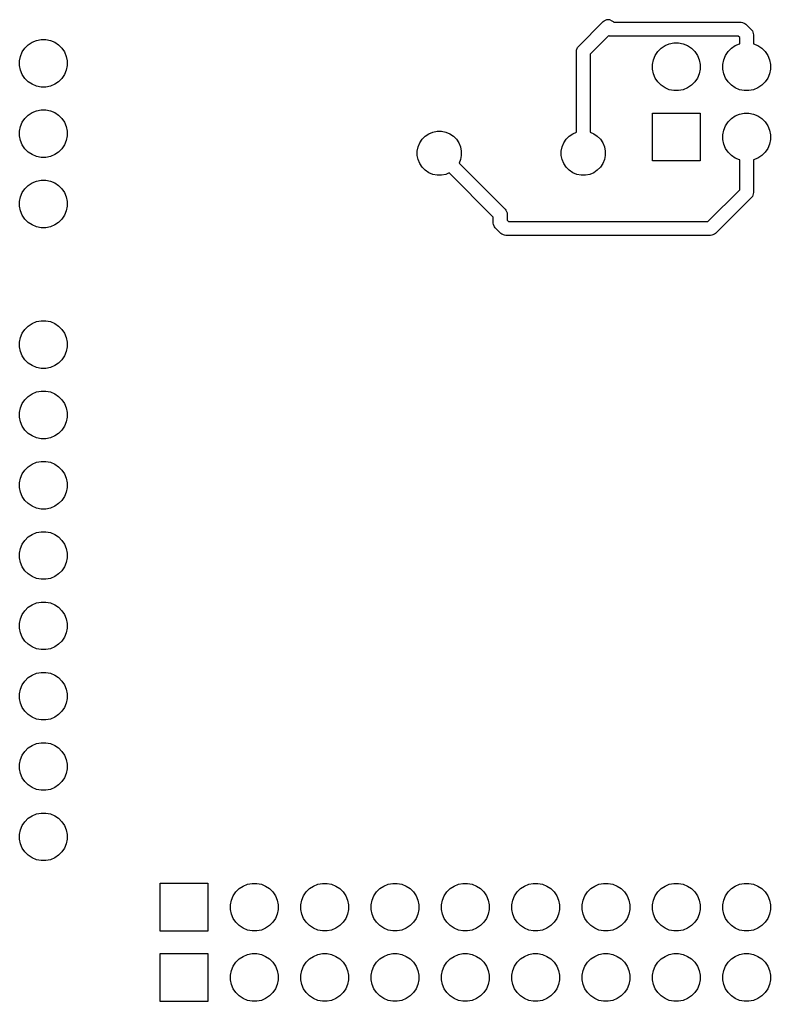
# Model space of a CAD drawing. Header units: inches. Extents: x 6.5 to 8.47, y -5.35 to -1.59.
# Drawn here: x 6.498 to 7.565, y -5.351 to -3.955 of the extents above; entities that cross this region are included whole.
import ezdxf

# ---------------------------------------------------------------- set-up
doc = ezdxf.new("R2010")
doc.units = ezdxf.units.IN
doc.header["$MEASUREMENT"] = 0
doc.layers.add('B.Cu', color=153, linetype='CONTINUOUS', true_color=0x4d7fc4)

msp = doc.modelspace()

# ---------------------------------------------------------------- linework, layer by layer
at = {"layer": 'B.Cu', "linetype": 'CONTINUOUS'}
for p, q in [((7.2923, -3.993), (7.3277, -3.9576)), ((7.3277, -3.9576), (7.3292, -3.9564)), ((7.3292, -3.9564), (7.3327, -3.9549)), ((7.3327, -3.9549), (7.3366, -3.9549)), ((7.3366, -3.9549), (7.3401, -3.9564)), ((7.3401, -3.9564), (7.3416, -3.9576)), ((7.3416, -3.9576), (7.3427, -3.9587)), ((7.3427, -3.9587), (7.5236, -3.9587)), ((7.5236, -3.9587), (7.5255, -3.9589)), ((7.5255, -3.9589), (7.5291, -3.9603)), ((7.5291, -3.9603), (7.5291, -3.9603)), ((7.5291, -3.9603), (7.5306, -3.9615)), ((7.5306, -3.9615), (7.5385, -3.9694)), ((7.3355, -3.9777), (7.3091, -4.0041)), ((7.3367, -3.9782), (7.3355, -3.9777)), ((7.3386, -3.9783), (7.3367, -3.9782)), ((7.5195, -3.9783), (7.3386, -3.9783)), ((7.5217, -3.9805), (7.5195, -3.9783)), ((7.5385, -3.9694), (7.5397, -3.9709)), ((7.5397, -3.9709), (7.5411, -3.9745)), ((7.5411, -3.9745), (7.5411, -3.9745)), ((7.5411, -3.9745), (7.5413, -3.9764)), ((7.5413, -3.9764), (7.5413, -3.9894)), ((6.5052, -3.9954), (6.5099, -3.9906)), ((6.5099, -3.9906), (6.5155, -3.9869)), ((6.5155, -3.9869), (6.5216, -3.9844)), ((6.5216, -3.9844), (6.5282, -3.9831)), ((6.5282, -3.9831), (6.5348, -3.9831)), ((6.5348, -3.9831), (6.5414, -3.9844)), ((6.5414, -3.9844), (6.5475, -3.9869)), ((6.5475, -3.9869), (6.5531, -3.9906)), ((6.5531, -3.9906), (6.5578, -3.9954)), ((7.4099, -3.9956), (7.4155, -3.9919)), ((7.4155, -3.9919), (7.4216, -3.9894)), ((7.4216, -3.9894), (7.4282, -3.9881)), ((7.4282, -3.9881), (7.4348, -3.9881)), ((7.4348, -3.9881), (7.4414, -3.9894)), ((7.4414, -3.9894), (7.4475, -3.9919)), ((7.4475, -3.9919), (7.4531, -3.9956)), ((7.5099, -3.9956), (7.5155, -3.9919)), ((7.5155, -3.9919), (7.5216, -3.9894)), ((7.5216, -3.9894), (7.5217, -3.9894)), ((7.5217, -3.9894), (7.5217, -3.9805)), ((7.5413, -3.9894), (7.5414, -3.9894)), ((7.5414, -3.9894), (7.5475, -3.9919)), ((7.5475, -3.9919), (7.5531, -3.9956)), ((6.499, -4.0071), (6.5015, -4.0009)), ((6.5015, -4.0009), (6.5052, -3.9954)), ((6.5578, -3.9954), (6.5615, -4.0009)), ((6.5615, -4.0009), (6.564, -4.0071)), ((7.2894, -4), (7.2896, -3.9981)), ((7.2894, -4.115), (7.2894, -4)), ((7.2896, -3.9981), (7.291, -3.9945)), ((7.291, -3.9945), (7.2923, -3.993)), ((7.291, -3.9945), (7.291, -3.9945)), ((7.3091, -4.0041), (7.3091, -4.115)), ((7.399, -4.0121), (7.4015, -4.0059)), ((7.4015, -4.0059), (7.4052, -4.0004)), ((7.4052, -4.0004), (7.4099, -3.9956)), ((7.4531, -3.9956), (7.4578, -4.0004)), ((7.4578, -4.0004), (7.4615, -4.0059)), ((7.4615, -4.0059), (7.464, -4.0121)), ((7.499, -4.0121), (7.5015, -4.0059)), ((7.5015, -4.0059), (7.5052, -4.0004)), ((7.5052, -4.0004), (7.5099, -3.9956)), ((7.5531, -3.9956), (7.5578, -4.0004)), ((7.5578, -4.0004), (7.5615, -4.0059)), ((7.5615, -4.0059), (7.564, -4.0121)), ((6.4977, -4.0136), (6.499, -4.0071)), ((6.4977, -4.0203), (6.4977, -4.0136)), ((6.499, -4.0268), (6.4977, -4.0203)), ((6.564, -4.0071), (6.5653, -4.0136)), ((6.5653, -4.0203), (6.564, -4.0268)), ((6.5653, -4.0136), (6.5653, -4.0203)), ((7.3977, -4.0186), (7.399, -4.0121)), ((7.3977, -4.0253), (7.3977, -4.0186)), ((7.464, -4.0121), (7.4653, -4.0186)), ((7.4653, -4.0186), (7.4653, -4.0253)), ((7.4977, -4.0186), (7.499, -4.0121)), ((7.4977, -4.0253), (7.4977, -4.0186)), ((7.564, -4.0121), (7.5653, -4.0186)), ((7.5653, -4.0186), (7.5653, -4.0253)), ((6.5015, -4.033), (6.499, -4.0268)), ((6.5052, -4.0385), (6.5015, -4.033)), ((6.5615, -4.033), (6.5578, -4.0385)), ((6.564, -4.0268), (6.5615, -4.033)), ((7.399, -4.0318), (7.3977, -4.0253)), ((7.4015, -4.038), (7.399, -4.0318)), ((7.464, -4.0318), (7.4615, -4.038)), ((7.4653, -4.0253), (7.464, -4.0318)), ((7.499, -4.0318), (7.4977, -4.0253)), ((7.5015, -4.038), (7.499, -4.0318)), ((7.564, -4.0318), (7.5615, -4.038)), ((7.5653, -4.0253), (7.564, -4.0318)), ((6.5099, -4.0432), (6.5052, -4.0385)), ((6.5155, -4.0469), (6.5099, -4.0432)), ((6.5216, -4.0495), (6.5155, -4.0469)), ((6.5475, -4.0469), (6.5414, -4.0495)), ((6.5531, -4.0432), (6.5475, -4.0469)), ((6.5578, -4.0385), (6.5531, -4.0432)), ((7.4052, -4.0435), (7.4015, -4.038)), ((7.4099, -4.0482), (7.4052, -4.0435)), ((7.4155, -4.0519), (7.4099, -4.0482)), ((7.4531, -4.0482), (7.4475, -4.0519)), ((7.4578, -4.0435), (7.4531, -4.0482)), ((7.4615, -4.038), (7.4578, -4.0435)), ((7.5052, -4.0435), (7.5015, -4.038)), ((7.5099, -4.0482), (7.5052, -4.0435)), ((7.5155, -4.0519), (7.5099, -4.0482)), ((7.5531, -4.0482), (7.5475, -4.0519)), ((7.5578, -4.0435), (7.5531, -4.0482)), ((7.5615, -4.038), (7.5578, -4.0435)), ((6.5282, -4.0508), (6.5216, -4.0495)), ((6.5348, -4.0508), (6.5282, -4.0508)), ((6.5414, -4.0495), (6.5348, -4.0508)), ((7.4216, -4.0545), (7.4155, -4.0519)), ((7.4282, -4.0558), (7.4216, -4.0545)), ((7.4348, -4.0558), (7.4282, -4.0558)), ((7.4414, -4.0545), (7.4348, -4.0558)), ((7.4475, -4.0519), (7.4414, -4.0545)), ((7.5216, -4.0545), (7.5155, -4.0519)), ((7.5282, -4.0558), (7.5216, -4.0545)), ((7.5348, -4.0558), (7.5282, -4.0558)), ((7.5414, -4.0545), (7.5348, -4.0558)), ((7.5475, -4.0519), (7.5414, -4.0545)), ((6.5099, -4.0906), (6.5155, -4.0869)), ((6.5155, -4.0869), (6.5216, -4.0844)), ((6.5216, -4.0844), (6.5282, -4.0831)), ((6.5282, -4.0831), (6.5348, -4.0831)), ((6.5348, -4.0831), (6.5414, -4.0844)), ((6.5414, -4.0844), (6.5475, -4.0869)), ((6.5475, -4.0869), (6.5531, -4.0906)), ((7.3975, -4.1559), (7.3975, -4.0879)), ((7.3975, -4.0879), (7.4655, -4.0879)), ((7.4655, -4.0879), (7.4655, -4.1559)), ((7.5155, -4.0919), (7.5216, -4.0894)), ((7.5216, -4.0894), (7.5282, -4.0881)), ((7.5282, -4.0881), (7.5348, -4.0881)), ((7.5348, -4.0881), (7.5414, -4.0894)), ((7.5414, -4.0894), (7.5475, -4.0919)), ((6.499, -4.1071), (6.5015, -4.1009)), ((6.5015, -4.1009), (6.5052, -4.0954)), ((6.5052, -4.0954), (6.5099, -4.0906)), ((6.5531, -4.0906), (6.5578, -4.0954)), ((6.5578, -4.0954), (6.5615, -4.1009)), ((6.5615, -4.1009), (6.564, -4.1071)), ((7.5015, -4.1059), (7.5052, -4.1004)), ((7.5052, -4.1004), (7.5099, -4.0956)), ((7.5099, -4.0956), (7.5155, -4.0919)), ((7.5475, -4.0919), (7.5531, -4.0956)), ((7.5531, -4.0956), (7.5578, -4.1004)), ((7.5578, -4.1004), (7.5615, -4.1059)), ((6.4977, -4.1136), (6.499, -4.1071)), ((6.4977, -4.1203), (6.4977, -4.1136)), ((6.564, -4.1071), (6.5653, -4.1136)), ((6.5653, -4.1136), (6.5653, -4.1203)), ((7.0745, -4.1205), (7.0796, -4.1171)), ((7.0796, -4.1171), (7.0853, -4.1147)), ((7.0853, -4.1147), (7.0914, -4.1135)), ((7.0914, -4.1135), (7.0976, -4.1135)), ((7.0976, -4.1135), (7.1036, -4.1147)), ((7.1036, -4.1147), (7.1093, -4.1171)), ((7.1093, -4.1171), (7.1145, -4.1205)), ((7.2792, -4.1205), (7.2844, -4.1171)), ((7.2844, -4.1171), (7.2894, -4.115)), ((7.3091, -4.115), (7.3141, -4.1171)), ((7.3141, -4.1171), (7.3192, -4.1205)), ((7.4977, -4.1186), (7.499, -4.1121)), ((7.499, -4.1121), (7.5015, -4.1059)), ((7.5615, -4.1059), (7.564, -4.1121)), ((7.564, -4.1121), (7.5653, -4.1186)), ((6.499, -4.1268), (6.4977, -4.1203)), ((6.5015, -4.133), (6.499, -4.1268)), ((6.564, -4.1268), (6.5615, -4.133)), ((6.5653, -4.1203), (6.564, -4.1268)), ((7.0643, -4.1357), (7.0667, -4.13)), ((7.0667, -4.13), (7.0701, -4.1249)), ((7.0701, -4.1249), (7.0745, -4.1205)), ((7.1145, -4.1205), (7.1188, -4.1249)), ((7.1188, -4.1249), (7.1223, -4.13)), ((7.1223, -4.13), (7.1246, -4.1357)), ((7.2691, -4.1357), (7.2714, -4.13)), ((7.2714, -4.13), (7.2749, -4.1249)), ((7.2749, -4.1249), (7.2792, -4.1205)), ((7.3192, -4.1205), (7.3236, -4.1249)), ((7.3236, -4.1249), (7.327, -4.13)), ((7.327, -4.13), (7.3294, -4.1357)), ((7.4977, -4.1253), (7.4977, -4.1186)), ((7.499, -4.1318), (7.4977, -4.1253)), ((7.5015, -4.138), (7.499, -4.1318)), ((7.564, -4.1318), (7.5615, -4.138)), ((7.5653, -4.1253), (7.564, -4.1318)), ((7.5653, -4.1186), (7.5653, -4.1253)), ((6.5052, -4.1385), (6.5015, -4.133)), ((6.5099, -4.1432), (6.5052, -4.1385)), ((6.5155, -4.1469), (6.5099, -4.1432)), ((6.5531, -4.1432), (6.5475, -4.1469)), ((6.5578, -4.1385), (6.5531, -4.1432)), ((6.5615, -4.133), (6.5578, -4.1385)), ((7.0631, -4.1418), (7.0643, -4.1357)), ((7.0631, -4.148), (7.0631, -4.1418)), ((7.1246, -4.1357), (7.1258, -4.1418)), ((7.1258, -4.1418), (7.1258, -4.148)), ((7.2679, -4.1418), (7.2691, -4.1357)), ((7.2679, -4.148), (7.2679, -4.1418)), ((7.3294, -4.1357), (7.3306, -4.1418)), ((7.3306, -4.1418), (7.3306, -4.148)), ((7.5052, -4.1435), (7.5015, -4.138)), ((7.5099, -4.1482), (7.5052, -4.1435)), ((7.5578, -4.1435), (7.5531, -4.1482)), ((7.5615, -4.138), (7.5578, -4.1435)), ((6.5216, -4.1495), (6.5155, -4.1469)), ((6.5282, -4.1508), (6.5216, -4.1495)), ((6.5348, -4.1508), (6.5282, -4.1508)), ((6.5414, -4.1495), (6.5348, -4.1508)), ((6.5475, -4.1469), (6.5414, -4.1495)), ((7.0643, -4.154), (7.0631, -4.148)), ((7.0667, -4.1597), (7.0643, -4.154)), ((7.0701, -4.1649), (7.0667, -4.1597)), ((7.1246, -4.154), (7.1226, -4.159)), ((7.1226, -4.159), (7.1881, -4.2245)), ((7.1258, -4.148), (7.1246, -4.154)), ((7.2691, -4.154), (7.2679, -4.148)), ((7.2714, -4.1597), (7.2691, -4.154)), ((7.2749, -4.1649), (7.2714, -4.1597)), ((7.327, -4.1597), (7.3236, -4.1649)), ((7.3294, -4.154), (7.327, -4.1597)), ((7.3306, -4.148), (7.3294, -4.154)), ((7.4655, -4.1559), (7.3975, -4.1559)), ((7.5155, -4.1519), (7.5099, -4.1482)), ((7.5216, -4.1545), (7.5155, -4.1519)), ((7.5217, -4.1545), (7.5216, -4.1545)), ((7.5217, -4.1967), (7.5217, -4.1545)), ((7.5414, -4.1545), (7.5413, -4.1545)), ((7.5413, -4.1545), (7.5413, -4.2008)), ((7.5475, -4.1519), (7.5414, -4.1545)), ((7.5531, -4.1482), (7.5475, -4.1519)), ((7.0745, -4.1692), (7.0701, -4.1649)), ((7.0796, -4.1727), (7.0745, -4.1692)), ((7.0853, -4.175), (7.0796, -4.1727)), ((7.1086, -4.1729), (7.1036, -4.175)), ((7.1713, -4.2356), (7.1086, -4.1729)), ((7.2792, -4.1692), (7.2749, -4.1649)), ((7.2844, -4.1727), (7.2792, -4.1692)), ((7.2901, -4.175), (7.2844, -4.1727)), ((7.3141, -4.1727), (7.3084, -4.175)), ((7.3192, -4.1692), (7.3141, -4.1727)), ((7.3236, -4.1649), (7.3192, -4.1692)), ((6.5099, -4.1906), (6.5155, -4.1869)), ((6.5155, -4.1869), (6.5216, -4.1844)), ((6.5216, -4.1844), (6.5282, -4.1831)), ((6.5282, -4.1831), (6.5348, -4.1831)), ((6.5348, -4.1831), (6.5414, -4.1844)), ((6.5414, -4.1844), (6.5475, -4.1869)), ((6.5475, -4.1869), (6.5531, -4.1906)), ((7.0914, -4.1762), (7.0853, -4.175)), ((7.0976, -4.1762), (7.0914, -4.1762)), ((7.1036, -4.175), (7.0976, -4.1762)), ((7.2961, -4.1762), (7.2901, -4.175)), ((7.3023, -4.1762), (7.2961, -4.1762)), ((7.3084, -4.175), (7.3023, -4.1762)), ((6.499, -4.2071), (6.5015, -4.2009)), ((6.5015, -4.2009), (6.5052, -4.1954)), ((6.5052, -4.1954), (6.5099, -4.1906)), ((6.5531, -4.1906), (6.5578, -4.1954)), ((6.5578, -4.1954), (6.5615, -4.2009)), ((6.5615, -4.2009), (6.564, -4.2071)), ((7.4762, -4.2421), (7.5217, -4.1967)), ((7.5413, -4.2008), (7.5411, -4.2027)), ((6.4977, -4.2136), (6.499, -4.2071)), ((6.4977, -4.2203), (6.4977, -4.2136)), ((6.564, -4.2071), (6.5653, -4.2136)), ((6.5653, -4.2136), (6.5653, -4.2203)), ((7.5385, -4.2077), (7.4873, -4.2589)), ((7.5397, -4.2063), (7.5385, -4.2077)), ((7.5411, -4.2027), (7.5397, -4.2063)), ((7.5411, -4.2027), (7.5411, -4.2027)), ((6.499, -4.2268), (6.4977, -4.2203)), ((6.5015, -4.233), (6.499, -4.2268)), ((6.564, -4.2268), (6.5615, -4.233)), ((6.5653, -4.2203), (6.564, -4.2268)), ((7.1881, -4.2245), (7.1893, -4.226)), ((7.1893, -4.226), (7.1896, -4.2268)), ((7.1896, -4.2268), (7.1908, -4.2296)), ((7.1908, -4.2296), (7.1909, -4.2315)), ((6.5052, -4.2385), (6.5015, -4.233)), ((6.5099, -4.2432), (6.5052, -4.2385)), ((6.5155, -4.2469), (6.5099, -4.2432)), ((6.5531, -4.2432), (6.5475, -4.2469)), ((6.5578, -4.2385), (6.5531, -4.2432)), ((6.5615, -4.233), (6.5578, -4.2385)), ((7.1713, -4.2441), (7.1713, -4.2356)), ((7.1909, -4.2315), (7.1909, -4.24)), ((7.1909, -4.24), (7.1931, -4.2421)), ((7.1931, -4.2421), (7.4762, -4.2421)), ((6.5216, -4.2495), (6.5155, -4.2469)), ((6.5282, -4.2508), (6.5216, -4.2495)), ((6.5348, -4.2508), (6.5282, -4.2508)), ((6.5414, -4.2495), (6.5348, -4.2508)), ((6.5475, -4.2469), (6.5414, -4.2495)), ((7.1714, -4.246), (7.1713, -4.2441)), ((7.1729, -4.2496), (7.1714, -4.246)), ((7.1741, -4.2511), (7.1729, -4.2496)), ((7.1729, -4.2496), (7.1729, -4.2496)), ((7.182, -4.2589), (7.1741, -4.2511)), ((7.1835, -4.2602), (7.182, -4.2589)), ((7.1871, -4.2616), (7.1835, -4.2602)), ((7.189, -4.2618), (7.1871, -4.2616)), ((7.1871, -4.2616), (7.1871, -4.2616)), ((7.4803, -4.2618), (7.189, -4.2618)), ((7.4822, -4.2616), (7.4803, -4.2618)), ((7.4858, -4.2602), (7.4822, -4.2616)), ((7.4873, -4.2589), (7.4858, -4.2602)), ((7.4858, -4.2602), (7.4858, -4.2602)), ((6.5216, -4.3844), (6.5282, -4.3831)), ((6.5282, -4.3831), (6.5348, -4.3831)), ((6.5348, -4.3831), (6.5414, -4.3844)), ((6.5015, -4.4009), (6.5052, -4.3954)), ((6.5052, -4.3954), (6.5099, -4.3906)), ((6.5099, -4.3906), (6.5155, -4.3869)), ((6.5155, -4.3869), (6.5216, -4.3844)), ((6.5414, -4.3844), (6.5475, -4.3869)), ((6.5475, -4.3869), (6.5531, -4.3906)), ((6.5531, -4.3906), (6.5578, -4.3954)), ((6.5578, -4.3954), (6.5615, -4.4009)), ((6.4977, -4.4136), (6.499, -4.4071)), ((6.499, -4.4071), (6.5015, -4.4009)), ((6.5615, -4.4009), (6.564, -4.4071)), ((6.564, -4.4071), (6.5653, -4.4136)), ((6.4977, -4.4203), (6.4977, -4.4136)), ((6.499, -4.4268), (6.4977, -4.4203)), ((6.5653, -4.4203), (6.564, -4.4268)), ((6.5653, -4.4136), (6.5653, -4.4203)), ((6.5015, -4.433), (6.499, -4.4268)), ((6.5052, -4.4385), (6.5015, -4.433)), ((6.5099, -4.4432), (6.5052, -4.4385)), ((6.5578, -4.4385), (6.5531, -4.4432)), ((6.5615, -4.433), (6.5578, -4.4385)), ((6.564, -4.4268), (6.5615, -4.433)), ((6.5155, -4.4469), (6.5099, -4.4432)), ((6.5216, -4.4495), (6.5155, -4.4469)), ((6.5282, -4.4508), (6.5216, -4.4495)), ((6.5348, -4.4508), (6.5282, -4.4508)), ((6.5414, -4.4495), (6.5348, -4.4508)), ((6.5475, -4.4469), (6.5414, -4.4495)), ((6.5531, -4.4432), (6.5475, -4.4469)), ((6.5052, -4.4954), (6.5099, -4.4906)), ((6.5099, -4.4906), (6.5155, -4.4869)), ((6.5155, -4.4869), (6.5216, -4.4844)), ((6.5216, -4.4844), (6.5282, -4.4831)), ((6.5282, -4.4831), (6.5348, -4.4831)), ((6.5348, -4.4831), (6.5414, -4.4844)), ((6.5414, -4.4844), (6.5475, -4.4869)), ((6.5475, -4.4869), (6.5531, -4.4906)), ((6.5531, -4.4906), (6.5578, -4.4954)), ((6.4977, -4.5136), (6.499, -4.5071)), ((6.499, -4.5071), (6.5015, -4.5009)), ((6.5015, -4.5009), (6.5052, -4.4954)), ((6.5578, -4.4954), (6.5615, -4.5009)), ((6.5615, -4.5009), (6.564, -4.5071)), ((6.564, -4.5071), (6.5653, -4.5136)), ((6.4977, -4.5203), (6.4977, -4.5136)), ((6.499, -4.5268), (6.4977, -4.5203)), ((6.5653, -4.5203), (6.564, -4.5268)), ((6.5653, -4.5136), (6.5653, -4.5203)), ((6.5015, -4.533), (6.499, -4.5268)), ((6.5052, -4.5385), (6.5015, -4.533)), ((6.5615, -4.533), (6.5578, -4.5385)), ((6.564, -4.5268), (6.5615, -4.533)), ((6.5099, -4.5432), (6.5052, -4.5385)), ((6.5155, -4.5469), (6.5099, -4.5432)), ((6.5216, -4.5495), (6.5155, -4.5469)), ((6.5282, -4.5508), (6.5216, -4.5495)), ((6.5348, -4.5508), (6.5282, -4.5508)), ((6.5414, -4.5495), (6.5348, -4.5508)), ((6.5475, -4.5469), (6.5414, -4.5495)), ((6.5531, -4.5432), (6.5475, -4.5469)), ((6.5578, -4.5385), (6.5531, -4.5432)), ((6.5052, -4.5954), (6.5099, -4.5906)), ((6.5099, -4.5906), (6.5155, -4.5869)), ((6.5155, -4.5869), (6.5216, -4.5844)), ((6.5216, -4.5844), (6.5282, -4.5831)), ((6.5282, -4.5831), (6.5348, -4.5831)), ((6.5348, -4.5831), (6.5414, -4.5844)), ((6.5414, -4.5844), (6.5475, -4.5869)), ((6.5475, -4.5869), (6.5531, -4.5906)), ((6.5531, -4.5906), (6.5578, -4.5954)), ((6.499, -4.6071), (6.5015, -4.6009)), ((6.5015, -4.6009), (6.5052, -4.5954)), ((6.5578, -4.5954), (6.5615, -4.6009)), ((6.5615, -4.6009), (6.564, -4.6071)), ((6.4977, -4.6136), (6.499, -4.6071)), ((6.4977, -4.6203), (6.4977, -4.6136)), ((6.499, -4.6268), (6.4977, -4.6203)), ((6.564, -4.6071), (6.5653, -4.6136)), ((6.5653, -4.6203), (6.564, -4.6268)), ((6.5653, -4.6136), (6.5653, -4.6203)), ((6.5015, -4.633), (6.499, -4.6268)), ((6.5052, -4.6385), (6.5015, -4.633)), ((6.5615, -4.633), (6.5578, -4.6385)), ((6.564, -4.6268), (6.5615, -4.633)), ((6.5099, -4.6432), (6.5052, -4.6385)), ((6.5155, -4.6469), (6.5099, -4.6432)), ((6.5216, -4.6495), (6.5155, -4.6469)), ((6.5475, -4.6469), (6.5414, -4.6495)), ((6.5531, -4.6432), (6.5475, -4.6469)), ((6.5578, -4.6385), (6.5531, -4.6432)), ((6.5282, -4.6508), (6.5216, -4.6495)), ((6.5348, -4.6508), (6.5282, -4.6508)), ((6.5414, -4.6495), (6.5348, -4.6508)), ((6.5099, -4.6906), (6.5155, -4.6869)), ((6.5155, -4.6869), (6.5216, -4.6844)), ((6.5216, -4.6844), (6.5282, -4.6831)), ((6.5282, -4.6831), (6.5348, -4.6831)), ((6.5348, -4.6831), (6.5414, -4.6844)), ((6.5414, -4.6844), (6.5475, -4.6869)), ((6.5475, -4.6869), (6.5531, -4.6906)), ((6.499, -4.7071), (6.5015, -4.7009)), ((6.5015, -4.7009), (6.5052, -4.6954)), ((6.5052, -4.6954), (6.5099, -4.6906)), ((6.5531, -4.6906), (6.5578, -4.6954)), ((6.5578, -4.6954), (6.5615, -4.7009)), ((6.5615, -4.7009), (6.564, -4.7071)), ((6.4977, -4.7136), (6.499, -4.7071)), ((6.4977, -4.7203), (6.4977, -4.7136)), ((6.564, -4.7071), (6.5653, -4.7136)), ((6.5653, -4.7136), (6.5653, -4.7203)), ((6.499, -4.7268), (6.4977, -4.7203)), ((6.5015, -4.733), (6.499, -4.7268)), ((6.564, -4.7268), (6.5615, -4.733)), ((6.5653, -4.7203), (6.564, -4.7268)), ((6.5052, -4.7385), (6.5015, -4.733)), ((6.5099, -4.7432), (6.5052, -4.7385)), ((6.5155, -4.7469), (6.5099, -4.7432)), ((6.5531, -4.7432), (6.5475, -4.7469)), ((6.5578, -4.7385), (6.5531, -4.7432)), ((6.5615, -4.733), (6.5578, -4.7385)), ((6.5216, -4.7495), (6.5155, -4.7469)), ((6.5282, -4.7508), (6.5216, -4.7495)), ((6.5348, -4.7508), (6.5282, -4.7508)), ((6.5414, -4.7495), (6.5348, -4.7508)), ((6.5475, -4.7469), (6.5414, -4.7495)), ((6.5099, -4.7906), (6.5155, -4.7869)), ((6.5155, -4.7869), (6.5216, -4.7844)), ((6.5216, -4.7844), (6.5282, -4.7831)), ((6.5282, -4.7831), (6.5348, -4.7831)), ((6.5348, -4.7831), (6.5414, -4.7844)), ((6.5414, -4.7844), (6.5475, -4.7869)), ((6.5475, -4.7869), (6.5531, -4.7906)), ((6.499, -4.8071), (6.5015, -4.8009)), ((6.5015, -4.8009), (6.5052, -4.7954)), ((6.5052, -4.7954), (6.5099, -4.7906)), ((6.5531, -4.7906), (6.5578, -4.7954)), ((6.5578, -4.7954), (6.5615, -4.8009)), ((6.5615, -4.8009), (6.564, -4.8071)), ((6.4977, -4.8136), (6.499, -4.8071)), ((6.4977, -4.8203), (6.4977, -4.8136)), ((6.564, -4.8071), (6.5653, -4.8136)), ((6.5653, -4.8136), (6.5653, -4.8203)), ((6.499, -4.8268), (6.4977, -4.8203)), ((6.5015, -4.833), (6.499, -4.8268)), ((6.564, -4.8268), (6.5615, -4.833)), ((6.5653, -4.8203), (6.564, -4.8268)), ((6.5052, -4.8385), (6.5015, -4.833)), ((6.5099, -4.8432), (6.5052, -4.8385)), ((6.5155, -4.8469), (6.5099, -4.8432)), ((6.5531, -4.8432), (6.5475, -4.8469)), ((6.5578, -4.8385), (6.5531, -4.8432)), ((6.5615, -4.833), (6.5578, -4.8385)), ((6.5216, -4.8495), (6.5155, -4.8469)), ((6.5282, -4.8508), (6.5216, -4.8495)), ((6.5348, -4.8508), (6.5282, -4.8508)), ((6.5414, -4.8495), (6.5348, -4.8508)), ((6.5475, -4.8469), (6.5414, -4.8495)), ((6.5155, -4.8869), (6.5216, -4.8844)), ((6.5216, -4.8844), (6.5282, -4.8831)), ((6.5282, -4.8831), (6.5348, -4.8831)), ((6.5348, -4.8831), (6.5414, -4.8844)), ((6.5414, -4.8844), (6.5475, -4.8869)), ((6.5015, -4.9009), (6.5052, -4.8954)), ((6.5052, -4.8954), (6.5099, -4.8906)), ((6.5099, -4.8906), (6.5155, -4.8869)), ((6.5475, -4.8869), (6.5531, -4.8906)), ((6.5531, -4.8906), (6.5578, -4.8954)), ((6.5578, -4.8954), (6.5615, -4.9009)), ((6.4977, -4.9136), (6.499, -4.9071)), ((6.4977, -4.9203), (6.4977, -4.9136)), ((6.499, -4.9071), (6.5015, -4.9009)), ((6.5615, -4.9009), (6.564, -4.9071)), ((6.564, -4.9071), (6.5653, -4.9136)), ((6.5653, -4.9136), (6.5653, -4.9203)), ((6.499, -4.9268), (6.4977, -4.9203)), ((6.5015, -4.933), (6.499, -4.9268)), ((6.564, -4.9268), (6.5615, -4.933)), ((6.5653, -4.9203), (6.564, -4.9268)), ((6.5052, -4.9385), (6.5015, -4.933)), ((6.5099, -4.9432), (6.5052, -4.9385)), ((6.5578, -4.9385), (6.5531, -4.9432)), ((6.5615, -4.933), (6.5578, -4.9385)), ((6.5155, -4.9469), (6.5099, -4.9432)), ((6.5216, -4.9495), (6.5155, -4.9469)), ((6.5282, -4.9508), (6.5216, -4.9495)), ((6.5348, -4.9508), (6.5282, -4.9508)), ((6.5414, -4.9495), (6.5348, -4.9508)), ((6.5475, -4.9469), (6.5414, -4.9495)), ((6.5531, -4.9432), (6.5475, -4.9469)), ((6.5216, -4.9844), (6.5282, -4.9831)), ((6.5282, -4.9831), (6.5348, -4.9831)), ((6.5348, -4.9831), (6.5414, -4.9844)), ((6.5015, -5.0009), (6.5052, -4.9954)), ((6.5052, -4.9954), (6.5099, -4.9906)), ((6.5099, -4.9906), (6.5155, -4.9869)), ((6.5155, -4.9869), (6.5216, -4.9844)), ((6.5414, -4.9844), (6.5475, -4.9869)), ((6.5475, -4.9869), (6.5531, -4.9906)), ((6.5531, -4.9906), (6.5578, -4.9954)), ((6.5578, -4.9954), (6.5615, -5.0009)), ((6.4977, -5.0136), (6.499, -5.0071)), ((6.499, -5.0071), (6.5015, -5.0009)), ((6.5615, -5.0009), (6.564, -5.0071)), ((6.564, -5.0071), (6.5653, -5.0136)), ((6.4977, -5.0203), (6.4977, -5.0136)), ((6.499, -5.0268), (6.4977, -5.0203)), ((6.5653, -5.0203), (6.564, -5.0268)), ((6.5653, -5.0136), (6.5653, -5.0203)), ((6.5015, -5.033), (6.499, -5.0268)), ((6.5052, -5.0385), (6.5015, -5.033)), ((6.5099, -5.0432), (6.5052, -5.0385)), ((6.5578, -5.0385), (6.5531, -5.0432)), ((6.5615, -5.033), (6.5578, -5.0385)), ((6.564, -5.0268), (6.5615, -5.033)), ((6.5155, -5.0469), (6.5099, -5.0432)), ((6.5216, -5.0495), (6.5155, -5.0469)), ((6.5282, -5.0508), (6.5216, -5.0495)), ((6.5348, -5.0508), (6.5282, -5.0508)), ((6.5414, -5.0495), (6.5348, -5.0508)), ((6.5475, -5.0469), (6.5414, -5.0495)), ((6.5531, -5.0432), (6.5475, -5.0469)), ((6.5015, -5.1009), (6.5052, -5.0954)), ((6.5052, -5.0954), (6.5099, -5.0906)), ((6.5099, -5.0906), (6.5155, -5.0869)), ((6.5155, -5.0869), (6.5216, -5.0844)), ((6.5216, -5.0844), (6.5282, -5.0831)), ((6.5282, -5.0831), (6.5348, -5.0831)), ((6.5348, -5.0831), (6.5414, -5.0844)), ((6.5414, -5.0844), (6.5475, -5.0869)), ((6.5475, -5.0869), (6.5531, -5.0906)), ((6.5531, -5.0906), (6.5578, -5.0954)), ((6.5578, -5.0954), (6.5615, -5.1009)), ((6.4977, -5.1136), (6.499, -5.1071)), ((6.499, -5.1071), (6.5015, -5.1009)), ((6.5615, -5.1009), (6.564, -5.1071)), ((6.564, -5.1071), (6.5653, -5.1136)), ((6.4977, -5.1203), (6.4977, -5.1136)), ((6.499, -5.1268), (6.4977, -5.1203)), ((6.5653, -5.1203), (6.564, -5.1268)), ((6.5653, -5.1136), (6.5653, -5.1203)), ((6.5015, -5.133), (6.499, -5.1268)), ((6.5052, -5.1385), (6.5015, -5.133)), ((6.5615, -5.133), (6.5578, -5.1385)), ((6.564, -5.1268), (6.5615, -5.133)), ((6.5099, -5.1432), (6.5052, -5.1385)), ((6.5155, -5.1469), (6.5099, -5.1432)), ((6.5216, -5.1495), (6.5155, -5.1469)), ((6.5282, -5.1508), (6.5216, -5.1495)), ((6.5348, -5.1508), (6.5282, -5.1508)), ((6.5414, -5.1495), (6.5348, -5.1508)), ((6.5475, -5.1469), (6.5414, -5.1495)), ((6.5531, -5.1432), (6.5475, -5.1469)), ((6.5578, -5.1385), (6.5531, -5.1432)), ((6.6975, -5.2509), (6.6975, -5.1829)), ((6.6975, -5.1829), (6.7655, -5.1829)), ((6.7655, -5.1829), (6.7655, -5.2509)), ((6.8052, -5.1954), (6.8099, -5.1906)), ((6.8099, -5.1906), (6.8155, -5.1869)), ((6.8155, -5.1869), (6.8216, -5.1844)), ((6.8216, -5.1844), (6.8282, -5.1831)), ((6.8282, -5.1831), (6.8348, -5.1831)), ((6.8348, -5.1831), (6.8414, -5.1844)), ((6.8414, -5.1844), (6.8475, -5.1869)), ((6.8475, -5.1869), (6.8531, -5.1906)), ((6.8531, -5.1906), (6.8578, -5.1954)), ((6.9052, -5.1954), (6.9099, -5.1906)), ((6.9099, -5.1906), (6.9155, -5.1869)), ((6.9155, -5.1869), (6.9216, -5.1844)), ((6.9216, -5.1844), (6.9282, -5.1831)), ((6.9282, -5.1831), (6.9348, -5.1831)), ((6.9348, -5.1831), (6.9414, -5.1844)), ((6.9414, -5.1844), (6.9475, -5.1869)), ((6.9475, -5.1869), (6.9531, -5.1906)), ((6.9531, -5.1906), (6.9578, -5.1954)), ((7.0052, -5.1954), (7.0099, -5.1906)), ((7.0099, -5.1906), (7.0155, -5.1869)), ((7.0155, -5.1869), (7.0216, -5.1844)), ((7.0216, -5.1844), (7.0282, -5.1831)), ((7.0282, -5.1831), (7.0348, -5.1831)), ((7.0348, -5.1831), (7.0414, -5.1844)), ((7.0414, -5.1844), (7.0475, -5.1869)), ((7.0475, -5.1869), (7.0531, -5.1906)), ((7.0531, -5.1906), (7.0578, -5.1954)), ((7.1052, -5.1954), (7.1099, -5.1906)), ((7.1099, -5.1906), (7.1155, -5.1869)), ((7.1155, -5.1869), (7.1216, -5.1844)), ((7.1216, -5.1844), (7.1282, -5.1831)), ((7.1282, -5.1831), (7.1348, -5.1831)), ((7.1348, -5.1831), (7.1414, -5.1844)), ((7.1414, -5.1844), (7.1475, -5.1869)), ((7.1475, -5.1869), (7.1531, -5.1906)), ((7.1531, -5.1906), (7.1578, -5.1954)), ((7.2052, -5.1954), (7.2099, -5.1906)), ((7.2099, -5.1906), (7.2155, -5.1869)), ((7.2155, -5.1869), (7.2216, -5.1844)), ((7.2216, -5.1844), (7.2282, -5.1831)), ((7.2282, -5.1831), (7.2348, -5.1831)), ((7.2348, -5.1831), (7.2414, -5.1844)), ((7.2414, -5.1844), (7.2475, -5.1869)), ((7.2475, -5.1869), (7.2531, -5.1906)), ((7.2531, -5.1906), (7.2578, -5.1954)), ((7.3052, -5.1954), (7.3099, -5.1906)), ((7.3099, -5.1906), (7.3155, -5.1869)), ((7.3155, -5.1869), (7.3216, -5.1844)), ((7.3216, -5.1844), (7.3282, -5.1831)), ((7.3282, -5.1831), (7.3348, -5.1831)), ((7.3348, -5.1831), (7.3414, -5.1844)), ((7.3414, -5.1844), (7.3475, -5.1869)), ((7.3475, -5.1869), (7.3531, -5.1906)), ((7.3531, -5.1906), (7.3578, -5.1954)), ((7.4052, -5.1954), (7.4099, -5.1906)), ((7.4099, -5.1906), (7.4155, -5.1869)), ((7.4155, -5.1869), (7.4216, -5.1844)), ((7.4216, -5.1844), (7.4282, -5.1831)), ((7.4282, -5.1831), (7.4348, -5.1831)), ((7.4348, -5.1831), (7.4414, -5.1844)), ((7.4414, -5.1844), (7.4475, -5.1869)), ((7.4475, -5.1869), (7.4531, -5.1906)), ((7.4531, -5.1906), (7.4578, -5.1954)), ((7.5052, -5.1954), (7.5099, -5.1906)), ((7.5099, -5.1906), (7.5155, -5.1869)), ((7.5155, -5.1869), (7.5216, -5.1844)), ((7.5216, -5.1844), (7.5282, -5.1831)), ((7.5282, -5.1831), (7.5348, -5.1831)), ((7.5348, -5.1831), (7.5414, -5.1844)), ((7.5414, -5.1844), (7.5475, -5.1869)), ((7.5475, -5.1869), (7.5531, -5.1906)), ((7.5531, -5.1906), (7.5578, -5.1954)), ((6.7977, -5.2136), (6.799, -5.2071)), ((6.799, -5.2071), (6.8015, -5.2009)), ((6.8015, -5.2009), (6.8052, -5.1954)), ((6.8578, -5.1954), (6.8615, -5.2009)), ((6.8615, -5.2009), (6.864, -5.2071)), ((6.864, -5.2071), (6.8653, -5.2136)), ((6.8977, -5.2136), (6.899, -5.2071)), ((6.899, -5.2071), (6.9015, -5.2009)), ((6.9015, -5.2009), (6.9052, -5.1954)), ((6.9578, -5.1954), (6.9615, -5.2009)), ((6.9615, -5.2009), (6.964, -5.2071)), ((6.964, -5.2071), (6.9653, -5.2136)), ((6.9977, -5.2136), (6.999, -5.2071)), ((6.999, -5.2071), (7.0015, -5.2009)), ((7.0015, -5.2009), (7.0052, -5.1954)), ((7.0578, -5.1954), (7.0615, -5.2009)), ((7.0615, -5.2009), (7.064, -5.2071)), ((7.064, -5.2071), (7.0653, -5.2136)), ((7.0977, -5.2136), (7.099, -5.2071)), ((7.099, -5.2071), (7.1015, -5.2009)), ((7.1015, -5.2009), (7.1052, -5.1954)), ((7.1578, -5.1954), (7.1615, -5.2009)), ((7.1615, -5.2009), (7.164, -5.2071)), ((7.164, -5.2071), (7.1653, -5.2136)), ((7.1977, -5.2136), (7.199, -5.2071)), ((7.199, -5.2071), (7.2015, -5.2009)), ((7.2015, -5.2009), (7.2052, -5.1954)), ((7.2578, -5.1954), (7.2615, -5.2009)), ((7.2615, -5.2009), (7.264, -5.2071)), ((7.264, -5.2071), (7.2653, -5.2136)), ((7.2977, -5.2136), (7.299, -5.2071)), ((7.299, -5.2071), (7.3015, -5.2009)), ((7.3015, -5.2009), (7.3052, -5.1954)), ((7.3578, -5.1954), (7.3615, -5.2009)), ((7.3615, -5.2009), (7.364, -5.2071)), ((7.364, -5.2071), (7.3653, -5.2136)), ((7.3977, -5.2136), (7.399, -5.2071)), ((7.399, -5.2071), (7.4015, -5.2009)), ((7.4015, -5.2009), (7.4052, -5.1954)), ((7.4578, -5.1954), (7.4615, -5.2009)), ((7.4615, -5.2009), (7.464, -5.2071)), ((7.464, -5.2071), (7.4653, -5.2136)), ((7.4977, -5.2136), (7.499, -5.2071)), ((7.499, -5.2071), (7.5015, -5.2009)), ((7.5015, -5.2009), (7.5052, -5.1954)), ((7.5578, -5.1954), (7.5615, -5.2009)), ((7.5615, -5.2009), (7.564, -5.2071)), ((7.564, -5.2071), (7.5653, -5.2136)), ((6.7977, -5.2203), (6.7977, -5.2136)), ((6.799, -5.2268), (6.7977, -5.2203)), ((6.8653, -5.2203), (6.864, -5.2268)), ((6.8653, -5.2136), (6.8653, -5.2203)), ((6.8977, -5.2203), (6.8977, -5.2136)), ((6.899, -5.2268), (6.8977, -5.2203)), ((6.9653, -5.2203), (6.964, -5.2268)), ((6.9653, -5.2136), (6.9653, -5.2203)), ((6.9977, -5.2203), (6.9977, -5.2136)), ((6.999, -5.2268), (6.9977, -5.2203)), ((7.0653, -5.2203), (7.064, -5.2268)), ((7.0653, -5.2136), (7.0653, -5.2203)), ((7.0977, -5.2203), (7.0977, -5.2136)), ((7.099, -5.2268), (7.0977, -5.2203)), ((7.1653, -5.2203), (7.164, -5.2268)), ((7.1653, -5.2136), (7.1653, -5.2203)), ((7.1977, -5.2203), (7.1977, -5.2136)), ((7.199, -5.2268), (7.1977, -5.2203)), ((7.2653, -5.2203), (7.264, -5.2268)), ((7.2653, -5.2136), (7.2653, -5.2203)), ((7.2977, -5.2203), (7.2977, -5.2136)), ((7.299, -5.2268), (7.2977, -5.2203)), ((7.3653, -5.2203), (7.364, -5.2268)), ((7.3653, -5.2136), (7.3653, -5.2203)), ((7.3977, -5.2203), (7.3977, -5.2136)), ((7.399, -5.2268), (7.3977, -5.2203)), ((7.4653, -5.2203), (7.464, -5.2268)), ((7.4653, -5.2136), (7.4653, -5.2203)), ((7.4977, -5.2203), (7.4977, -5.2136)), ((7.499, -5.2268), (7.4977, -5.2203)), ((7.5653, -5.2203), (7.564, -5.2268)), ((7.5653, -5.2136), (7.5653, -5.2203)), ((6.8015, -5.233), (6.799, -5.2268)), ((6.8052, -5.2385), (6.8015, -5.233)), ((6.8615, -5.233), (6.8578, -5.2385)), ((6.864, -5.2268), (6.8615, -5.233)), ((6.9015, -5.233), (6.899, -5.2268)), ((6.9052, -5.2385), (6.9015, -5.233)), ((6.9615, -5.233), (6.9578, -5.2385)), ((6.964, -5.2268), (6.9615, -5.233)), ((7.0015, -5.233), (6.999, -5.2268)), ((7.0052, -5.2385), (7.0015, -5.233)), ((7.0615, -5.233), (7.0578, -5.2385)), ((7.064, -5.2268), (7.0615, -5.233)), ((7.1015, -5.233), (7.099, -5.2268)), ((7.1052, -5.2385), (7.1015, -5.233)), ((7.1615, -5.233), (7.1578, -5.2385)), ((7.164, -5.2268), (7.1615, -5.233)), ((7.2015, -5.233), (7.199, -5.2268)), ((7.2052, -5.2385), (7.2015, -5.233)), ((7.2615, -5.233), (7.2578, -5.2385)), ((7.264, -5.2268), (7.2615, -5.233)), ((7.3015, -5.233), (7.299, -5.2268)), ((7.3052, -5.2385), (7.3015, -5.233)), ((7.3615, -5.233), (7.3578, -5.2385)), ((7.364, -5.2268), (7.3615, -5.233)), ((7.4015, -5.233), (7.399, -5.2268)), ((7.4052, -5.2385), (7.4015, -5.233)), ((7.4615, -5.233), (7.4578, -5.2385)), ((7.464, -5.2268), (7.4615, -5.233)), ((7.5015, -5.233), (7.499, -5.2268)), ((7.5052, -5.2385), (7.5015, -5.233)), ((7.5615, -5.233), (7.5578, -5.2385)), ((7.564, -5.2268), (7.5615, -5.233)), ((6.8099, -5.2432), (6.8052, -5.2385)), ((6.8155, -5.2469), (6.8099, -5.2432)), ((6.8216, -5.2495), (6.8155, -5.2469)), ((6.8475, -5.2469), (6.8414, -5.2495)), ((6.8531, -5.2432), (6.8475, -5.2469)), ((6.8578, -5.2385), (6.8531, -5.2432)), ((6.9099, -5.2432), (6.9052, -5.2385)), ((6.9155, -5.2469), (6.9099, -5.2432)), ((6.9216, -5.2495), (6.9155, -5.2469)), ((6.9475, -5.2469), (6.9414, -5.2495)), ((6.9531, -5.2432), (6.9475, -5.2469)), ((6.9578, -5.2385), (6.9531, -5.2432)), ((7.0099, -5.2432), (7.0052, -5.2385)), ((7.0155, -5.2469), (7.0099, -5.2432)), ((7.0216, -5.2495), (7.0155, -5.2469)), ((7.0475, -5.2469), (7.0414, -5.2495)), ((7.0531, -5.2432), (7.0475, -5.2469)), ((7.0578, -5.2385), (7.0531, -5.2432)), ((7.1099, -5.2432), (7.1052, -5.2385)), ((7.1155, -5.2469), (7.1099, -5.2432)), ((7.1216, -5.2495), (7.1155, -5.2469)), ((7.1475, -5.2469), (7.1414, -5.2495)), ((7.1531, -5.2432), (7.1475, -5.2469)), ((7.1578, -5.2385), (7.1531, -5.2432)), ((7.2099, -5.2432), (7.2052, -5.2385)), ((7.2155, -5.2469), (7.2099, -5.2432)), ((7.2216, -5.2495), (7.2155, -5.2469)), ((7.2475, -5.2469), (7.2414, -5.2495)), ((7.2531, -5.2432), (7.2475, -5.2469)), ((7.2578, -5.2385), (7.2531, -5.2432)), ((7.3099, -5.2432), (7.3052, -5.2385)), ((7.3155, -5.2469), (7.3099, -5.2432)), ((7.3216, -5.2495), (7.3155, -5.2469)), ((7.3475, -5.2469), (7.3414, -5.2495)), ((7.3531, -5.2432), (7.3475, -5.2469)), ((7.3578, -5.2385), (7.3531, -5.2432)), ((7.4099, -5.2432), (7.4052, -5.2385)), ((7.4155, -5.2469), (7.4099, -5.2432)), ((7.4216, -5.2495), (7.4155, -5.2469)), ((7.4475, -5.2469), (7.4414, -5.2495)), ((7.4531, -5.2432), (7.4475, -5.2469)), ((7.4578, -5.2385), (7.4531, -5.2432)), ((7.5099, -5.2432), (7.5052, -5.2385)), ((7.5155, -5.2469), (7.5099, -5.2432)), ((7.5216, -5.2495), (7.5155, -5.2469)), ((7.5475, -5.2469), (7.5414, -5.2495)), ((7.5531, -5.2432), (7.5475, -5.2469)), ((7.5578, -5.2385), (7.5531, -5.2432)), ((6.7655, -5.2509), (6.6975, -5.2509)), ((6.8282, -5.2508), (6.8216, -5.2495)), ((6.8348, -5.2508), (6.8282, -5.2508)), ((6.8414, -5.2495), (6.8348, -5.2508)), ((6.9282, -5.2508), (6.9216, -5.2495)), ((6.9348, -5.2508), (6.9282, -5.2508)), ((6.9414, -5.2495), (6.9348, -5.2508)), ((7.0282, -5.2508), (7.0216, -5.2495)), ((7.0348, -5.2508), (7.0282, -5.2508)), ((7.0414, -5.2495), (7.0348, -5.2508)), ((7.1282, -5.2508), (7.1216, -5.2495)), ((7.1348, -5.2508), (7.1282, -5.2508)), ((7.1414, -5.2495), (7.1348, -5.2508)), ((7.2282, -5.2508), (7.2216, -5.2495)), ((7.2348, -5.2508), (7.2282, -5.2508)), ((7.2414, -5.2495), (7.2348, -5.2508)), ((7.3282, -5.2508), (7.3216, -5.2495)), ((7.3348, -5.2508), (7.3282, -5.2508)), ((7.3414, -5.2495), (7.3348, -5.2508)), ((7.4282, -5.2508), (7.4216, -5.2495)), ((7.4348, -5.2508), (7.4282, -5.2508)), ((7.4414, -5.2495), (7.4348, -5.2508)), ((7.5282, -5.2508), (7.5216, -5.2495)), ((7.5348, -5.2508), (7.5282, -5.2508)), ((7.5414, -5.2495), (7.5348, -5.2508)), ((6.6975, -5.3509), (6.6975, -5.2829)), ((6.6975, -5.2829), (6.7655, -5.2829)), ((6.7655, -5.2829), (6.7655, -5.3509)), ((6.8052, -5.2954), (6.8099, -5.2906)), ((6.8099, -5.2906), (6.8155, -5.2869)), ((6.8155, -5.2869), (6.8216, -5.2844)), ((6.8216, -5.2844), (6.8282, -5.2831)), ((6.8282, -5.2831), (6.8348, -5.2831)), ((6.8348, -5.2831), (6.8414, -5.2844)), ((6.8414, -5.2844), (6.8475, -5.2869)), ((6.8475, -5.2869), (6.8531, -5.2906)), ((6.8531, -5.2906), (6.8578, -5.2954)), ((6.9052, -5.2954), (6.9099, -5.2906)), ((6.9099, -5.2906), (6.9155, -5.2869)), ((6.9155, -5.2869), (6.9216, -5.2844)), ((6.9216, -5.2844), (6.9282, -5.2831)), ((6.9282, -5.2831), (6.9348, -5.2831)), ((6.9348, -5.2831), (6.9414, -5.2844)), ((6.9414, -5.2844), (6.9475, -5.2869)), ((6.9475, -5.2869), (6.9531, -5.2906)), ((6.9531, -5.2906), (6.9578, -5.2954)), ((7.0052, -5.2954), (7.0099, -5.2906)), ((7.0099, -5.2906), (7.0155, -5.2869)), ((7.0155, -5.2869), (7.0216, -5.2844)), ((7.0216, -5.2844), (7.0282, -5.2831)), ((7.0282, -5.2831), (7.0348, -5.2831)), ((7.0348, -5.2831), (7.0414, -5.2844)), ((7.0414, -5.2844), (7.0475, -5.2869)), ((7.0475, -5.2869), (7.0531, -5.2906)), ((7.0531, -5.2906), (7.0578, -5.2954)), ((7.1052, -5.2954), (7.1099, -5.2906)), ((7.1099, -5.2906), (7.1155, -5.2869)), ((7.1155, -5.2869), (7.1216, -5.2844)), ((7.1216, -5.2844), (7.1282, -5.2831)), ((7.1282, -5.2831), (7.1348, -5.2831)), ((7.1348, -5.2831), (7.1414, -5.2844)), ((7.1414, -5.2844), (7.1475, -5.2869)), ((7.1475, -5.2869), (7.1531, -5.2906)), ((7.1531, -5.2906), (7.1578, -5.2954)), ((7.2052, -5.2954), (7.2099, -5.2906)), ((7.2099, -5.2906), (7.2155, -5.2869)), ((7.2155, -5.2869), (7.2216, -5.2844)), ((7.2216, -5.2844), (7.2282, -5.2831)), ((7.2282, -5.2831), (7.2348, -5.2831)), ((7.2348, -5.2831), (7.2414, -5.2844)), ((7.2414, -5.2844), (7.2475, -5.2869)), ((7.2475, -5.2869), (7.2531, -5.2906)), ((7.2531, -5.2906), (7.2578, -5.2954)), ((7.3052, -5.2954), (7.3099, -5.2906)), ((7.3099, -5.2906), (7.3155, -5.2869)), ((7.3155, -5.2869), (7.3216, -5.2844)), ((7.3216, -5.2844), (7.3282, -5.2831)), ((7.3282, -5.2831), (7.3348, -5.2831)), ((7.3348, -5.2831), (7.3414, -5.2844)), ((7.3414, -5.2844), (7.3475, -5.2869)), ((7.3475, -5.2869), (7.3531, -5.2906)), ((7.3531, -5.2906), (7.3578, -5.2954)), ((7.4052, -5.2954), (7.4099, -5.2906)), ((7.4099, -5.2906), (7.4155, -5.2869)), ((7.4155, -5.2869), (7.4216, -5.2844)), ((7.4216, -5.2844), (7.4282, -5.2831)), ((7.4282, -5.2831), (7.4348, -5.2831)), ((7.4348, -5.2831), (7.4414, -5.2844)), ((7.4414, -5.2844), (7.4475, -5.2869)), ((7.4475, -5.2869), (7.4531, -5.2906)), ((7.4531, -5.2906), (7.4578, -5.2954)), ((7.5052, -5.2954), (7.5099, -5.2906)), ((7.5099, -5.2906), (7.5155, -5.2869)), ((7.5155, -5.2869), (7.5216, -5.2844)), ((7.5216, -5.2844), (7.5282, -5.2831)), ((7.5282, -5.2831), (7.5348, -5.2831)), ((7.5348, -5.2831), (7.5414, -5.2844)), ((7.5414, -5.2844), (7.5475, -5.2869)), ((7.5475, -5.2869), (7.5531, -5.2906)), ((7.5531, -5.2906), (7.5578, -5.2954)), ((6.799, -5.3071), (6.8015, -5.3009)), ((6.8015, -5.3009), (6.8052, -5.2954)), ((6.8578, -5.2954), (6.8615, -5.3009)), ((6.8615, -5.3009), (6.864, -5.3071)), ((6.899, -5.3071), (6.9015, -5.3009)), ((6.9015, -5.3009), (6.9052, -5.2954)), ((6.9578, -5.2954), (6.9615, -5.3009)), ((6.9615, -5.3009), (6.964, -5.3071)), ((6.999, -5.3071), (7.0015, -5.3009)), ((7.0015, -5.3009), (7.0052, -5.2954)), ((7.0578, -5.2954), (7.0615, -5.3009)), ((7.0615, -5.3009), (7.064, -5.3071)), ((7.099, -5.3071), (7.1015, -5.3009)), ((7.1015, -5.3009), (7.1052, -5.2954)), ((7.1578, -5.2954), (7.1615, -5.3009)), ((7.1615, -5.3009), (7.164, -5.3071)), ((7.199, -5.3071), (7.2015, -5.3009)), ((7.2015, -5.3009), (7.2052, -5.2954)), ((7.2578, -5.2954), (7.2615, -5.3009)), ((7.2615, -5.3009), (7.264, -5.3071)), ((7.299, -5.3071), (7.3015, -5.3009)), ((7.3015, -5.3009), (7.3052, -5.2954)), ((7.3578, -5.2954), (7.3615, -5.3009)), ((7.3615, -5.3009), (7.364, -5.3071)), ((7.399, -5.3071), (7.4015, -5.3009)), ((7.4015, -5.3009), (7.4052, -5.2954)), ((7.4578, -5.2954), (7.4615, -5.3009)), ((7.4615, -5.3009), (7.464, -5.3071)), ((7.499, -5.3071), (7.5015, -5.3009)), ((7.5015, -5.3009), (7.5052, -5.2954)), ((7.5578, -5.2954), (7.5615, -5.3009)), ((7.5615, -5.3009), (7.564, -5.3071)), ((6.7977, -5.3136), (6.799, -5.3071)), ((6.7977, -5.3203), (6.7977, -5.3136)), ((6.864, -5.3071), (6.8653, -5.3136)), ((6.8653, -5.3136), (6.8653, -5.3203)), ((6.8977, -5.3136), (6.899, -5.3071)), ((6.8977, -5.3203), (6.8977, -5.3136)), ((6.964, -5.3071), (6.9653, -5.3136)), ((6.9653, -5.3136), (6.9653, -5.3203)), ((6.9977, -5.3136), (6.999, -5.3071)), ((6.9977, -5.3203), (6.9977, -5.3136)), ((7.064, -5.3071), (7.0653, -5.3136)), ((7.0653, -5.3136), (7.0653, -5.3203)), ((7.0977, -5.3136), (7.099, -5.3071)), ((7.0977, -5.3203), (7.0977, -5.3136)), ((7.164, -5.3071), (7.1653, -5.3136)), ((7.1653, -5.3136), (7.1653, -5.3203)), ((7.1977, -5.3136), (7.199, -5.3071)), ((7.1977, -5.3203), (7.1977, -5.3136)), ((7.264, -5.3071), (7.2653, -5.3136)), ((7.2653, -5.3136), (7.2653, -5.3203)), ((7.2977, -5.3136), (7.299, -5.3071)), ((7.2977, -5.3203), (7.2977, -5.3136)), ((7.364, -5.3071), (7.3653, -5.3136)), ((7.3653, -5.3136), (7.3653, -5.3203)), ((7.3977, -5.3136), (7.399, -5.3071)), ((7.3977, -5.3203), (7.3977, -5.3136)), ((7.464, -5.3071), (7.4653, -5.3136)), ((7.4653, -5.3136), (7.4653, -5.3203)), ((7.4977, -5.3136), (7.499, -5.3071)), ((7.4977, -5.3203), (7.4977, -5.3136)), ((7.564, -5.3071), (7.5653, -5.3136)), ((7.5653, -5.3136), (7.5653, -5.3203)), ((6.799, -5.3268), (6.7977, -5.3203)), ((6.8015, -5.333), (6.799, -5.3268)), ((6.864, -5.3268), (6.8615, -5.333)), ((6.8653, -5.3203), (6.864, -5.3268)), ((6.899, -5.3268), (6.8977, -5.3203)), ((6.9015, -5.333), (6.899, -5.3268)), ((6.964, -5.3268), (6.9615, -5.333)), ((6.9653, -5.3203), (6.964, -5.3268)), ((6.999, -5.3268), (6.9977, -5.3203)), ((7.0015, -5.333), (6.999, -5.3268)), ((7.064, -5.3268), (7.0615, -5.333)), ((7.0653, -5.3203), (7.064, -5.3268)), ((7.099, -5.3268), (7.0977, -5.3203)), ((7.1015, -5.333), (7.099, -5.3268)), ((7.164, -5.3268), (7.1615, -5.333)), ((7.1653, -5.3203), (7.164, -5.3268)), ((7.199, -5.3268), (7.1977, -5.3203)), ((7.2015, -5.333), (7.199, -5.3268)), ((7.264, -5.3268), (7.2615, -5.333)), ((7.2653, -5.3203), (7.264, -5.3268)), ((7.299, -5.3268), (7.2977, -5.3203)), ((7.3015, -5.333), (7.299, -5.3268)), ((7.364, -5.3268), (7.3615, -5.333)), ((7.3653, -5.3203), (7.364, -5.3268)), ((7.399, -5.3268), (7.3977, -5.3203)), ((7.4015, -5.333), (7.399, -5.3268)), ((7.464, -5.3268), (7.4615, -5.333)), ((7.4653, -5.3203), (7.464, -5.3268)), ((7.499, -5.3268), (7.4977, -5.3203)), ((7.5015, -5.333), (7.499, -5.3268)), ((7.564, -5.3268), (7.5615, -5.333)), ((7.5653, -5.3203), (7.564, -5.3268)), ((6.8052, -5.3385), (6.8015, -5.333)), ((6.8099, -5.3432), (6.8052, -5.3385)), ((6.8155, -5.3469), (6.8099, -5.3432)), ((6.8531, -5.3432), (6.8475, -5.3469)), ((6.8578, -5.3385), (6.8531, -5.3432)), ((6.8615, -5.333), (6.8578, -5.3385)), ((6.9052, -5.3385), (6.9015, -5.333)), ((6.9099, -5.3432), (6.9052, -5.3385)), ((6.9155, -5.3469), (6.9099, -5.3432)), ((6.9531, -5.3432), (6.9475, -5.3469)), ((6.9578, -5.3385), (6.9531, -5.3432)), ((6.9615, -5.333), (6.9578, -5.3385)), ((7.0052, -5.3385), (7.0015, -5.333)), ((7.0099, -5.3432), (7.0052, -5.3385)), ((7.0155, -5.3469), (7.0099, -5.3432)), ((7.0531, -5.3432), (7.0475, -5.3469)), ((7.0578, -5.3385), (7.0531, -5.3432)), ((7.0615, -5.333), (7.0578, -5.3385)), ((7.1052, -5.3385), (7.1015, -5.333)), ((7.1099, -5.3432), (7.1052, -5.3385)), ((7.1155, -5.3469), (7.1099, -5.3432)), ((7.1531, -5.3432), (7.1475, -5.3469)), ((7.1578, -5.3385), (7.1531, -5.3432)), ((7.1615, -5.333), (7.1578, -5.3385)), ((7.2052, -5.3385), (7.2015, -5.333)), ((7.2099, -5.3432), (7.2052, -5.3385)), ((7.2155, -5.3469), (7.2099, -5.3432)), ((7.2531, -5.3432), (7.2475, -5.3469)), ((7.2578, -5.3385), (7.2531, -5.3432)), ((7.2615, -5.333), (7.2578, -5.3385)), ((7.3052, -5.3385), (7.3015, -5.333)), ((7.3099, -5.3432), (7.3052, -5.3385)), ((7.3155, -5.3469), (7.3099, -5.3432)), ((7.3531, -5.3432), (7.3475, -5.3469)), ((7.3578, -5.3385), (7.3531, -5.3432)), ((7.3615, -5.333), (7.3578, -5.3385)), ((7.4052, -5.3385), (7.4015, -5.333)), ((7.4099, -5.3432), (7.4052, -5.3385)), ((7.4155, -5.3469), (7.4099, -5.3432)), ((7.4531, -5.3432), (7.4475, -5.3469)), ((7.4578, -5.3385), (7.4531, -5.3432)), ((7.4615, -5.333), (7.4578, -5.3385)), ((7.5052, -5.3385), (7.5015, -5.333)), ((7.5099, -5.3432), (7.5052, -5.3385)), ((7.5155, -5.3469), (7.5099, -5.3432)), ((7.5531, -5.3432), (7.5475, -5.3469)), ((7.5578, -5.3385), (7.5531, -5.3432)), ((7.5615, -5.333), (7.5578, -5.3385)), ((6.7655, -5.3509), (6.6975, -5.3509)), ((6.8216, -5.3495), (6.8155, -5.3469)), ((6.8282, -5.3508), (6.8216, -5.3495)), ((6.8348, -5.3508), (6.8282, -5.3508)), ((6.8414, -5.3495), (6.8348, -5.3508)), ((6.8475, -5.3469), (6.8414, -5.3495)), ((6.9216, -5.3495), (6.9155, -5.3469)), ((6.9282, -5.3508), (6.9216, -5.3495)), ((6.9348, -5.3508), (6.9282, -5.3508)), ((6.9414, -5.3495), (6.9348, -5.3508)), ((6.9475, -5.3469), (6.9414, -5.3495)), ((7.0216, -5.3495), (7.0155, -5.3469)), ((7.0282, -5.3508), (7.0216, -5.3495)), ((7.0348, -5.3508), (7.0282, -5.3508)), ((7.0414, -5.3495), (7.0348, -5.3508)), ((7.0475, -5.3469), (7.0414, -5.3495)), ((7.1216, -5.3495), (7.1155, -5.3469)), ((7.1282, -5.3508), (7.1216, -5.3495)), ((7.1348, -5.3508), (7.1282, -5.3508)), ((7.1414, -5.3495), (7.1348, -5.3508)), ((7.1475, -5.3469), (7.1414, -5.3495)), ((7.2216, -5.3495), (7.2155, -5.3469)), ((7.2282, -5.3508), (7.2216, -5.3495)), ((7.2348, -5.3508), (7.2282, -5.3508)), ((7.2414, -5.3495), (7.2348, -5.3508)), ((7.2475, -5.3469), (7.2414, -5.3495)), ((7.3216, -5.3495), (7.3155, -5.3469)), ((7.3282, -5.3508), (7.3216, -5.3495)), ((7.3348, -5.3508), (7.3282, -5.3508)), ((7.3414, -5.3495), (7.3348, -5.3508)), ((7.3475, -5.3469), (7.3414, -5.3495)), ((7.4216, -5.3495), (7.4155, -5.3469)), ((7.4282, -5.3508), (7.4216, -5.3495)), ((7.4348, -5.3508), (7.4282, -5.3508)), ((7.4414, -5.3495), (7.4348, -5.3508)), ((7.4475, -5.3469), (7.4414, -5.3495)), ((7.5216, -5.3495), (7.5155, -5.3469)), ((7.5282, -5.3508), (7.5216, -5.3495)), ((7.5348, -5.3508), (7.5282, -5.3508)), ((7.5414, -5.3495), (7.5348, -5.3508)), ((7.5475, -5.3469), (7.5414, -5.3495))]:
    msp.add_line(p, q, dxfattribs=at)

doc.saveas('drawing.dxf')
